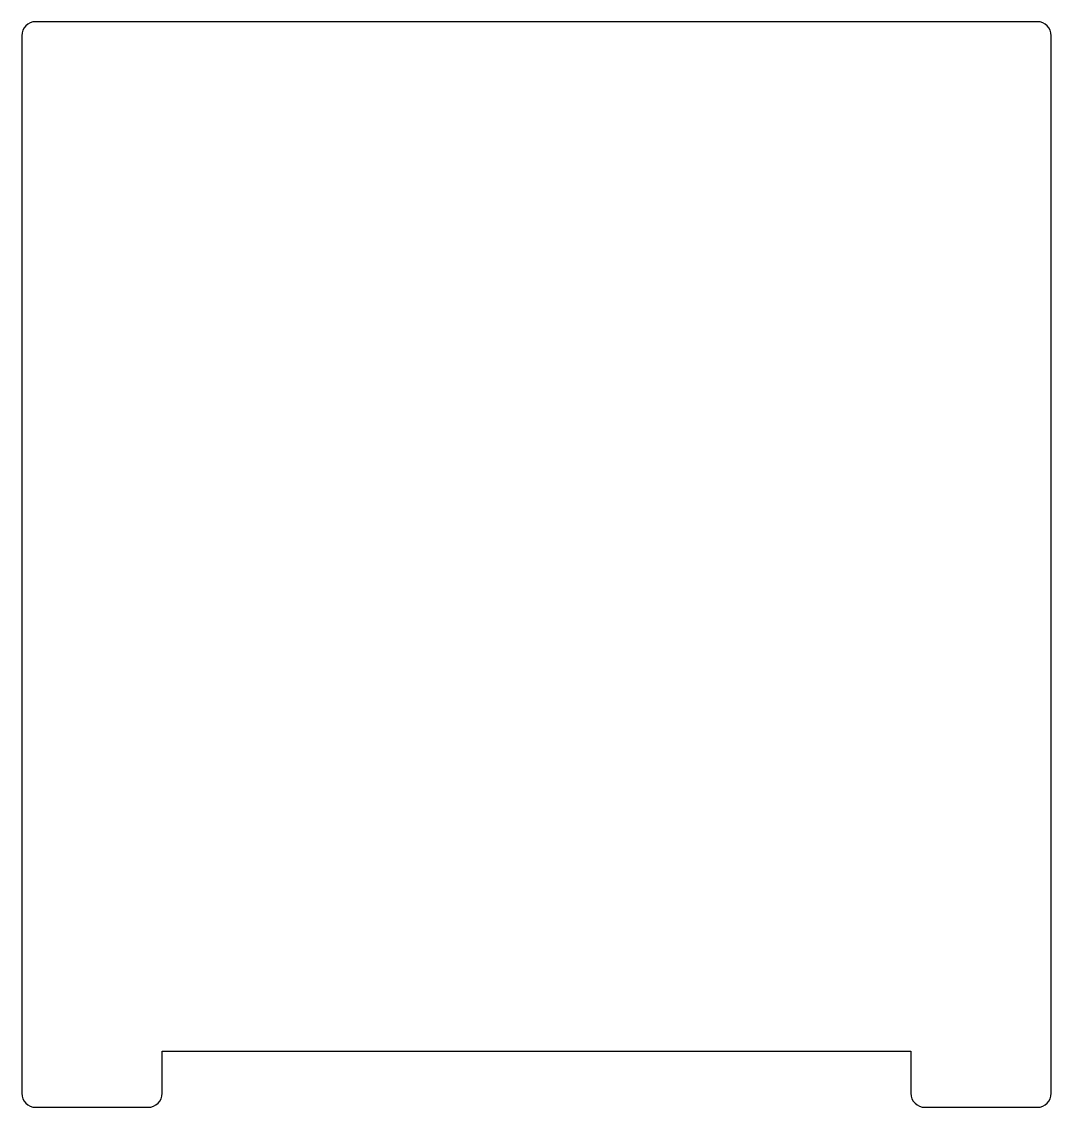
# Model space of a CAD drawing. Header units: inches. Extents: x -7.48 to 1.18, y -7.78 to 1.35.
import ezdxf

# ---------------------------------------------------------------- set-up
doc = ezdxf.new("R2010")
doc.units = ezdxf.units.IN
doc.header["$MEASUREMENT"] = 0

msp = doc.modelspace()

# ---------------------------------------------------------------- linework, layer by layer
at = {"color": 7, "linetype": 'Continuous', "lineweight": 25}
for p, q in [((1.063, 1.3524), (-7.3622, 1.3524)), ((-7.4803, 1.2343), (-7.4803, -7.6634)), ((1.1811, -7.6634), (1.1811, 1.2343)), ((-6.2992, -7.309), (0, -7.309)), ((-6.2992, -7.6634), (-6.2992, -7.309)), ((0, -7.309), (0, -7.6634)), ((-7.3622, -7.7815), (-6.4173, -7.7815)), ((0.1181, -7.7815), (1.063, -7.7815))]:
    msp.add_line(p, q, dxfattribs=at)
for centre, start, end in [((-7.3622, 1.2343), 90, 180), ((1.063, 1.2343), 0, 90), ((-7.3622, -7.6634), 180, 270), ((-6.4173, -7.6634), 270, 0), ((0.1181, -7.6634), 180, 270), ((1.063, -7.6634), 270, 0)]:
    msp.add_arc(centre, 0.1181, start, end, dxfattribs=at)

doc.saveas('drawing.dxf')
